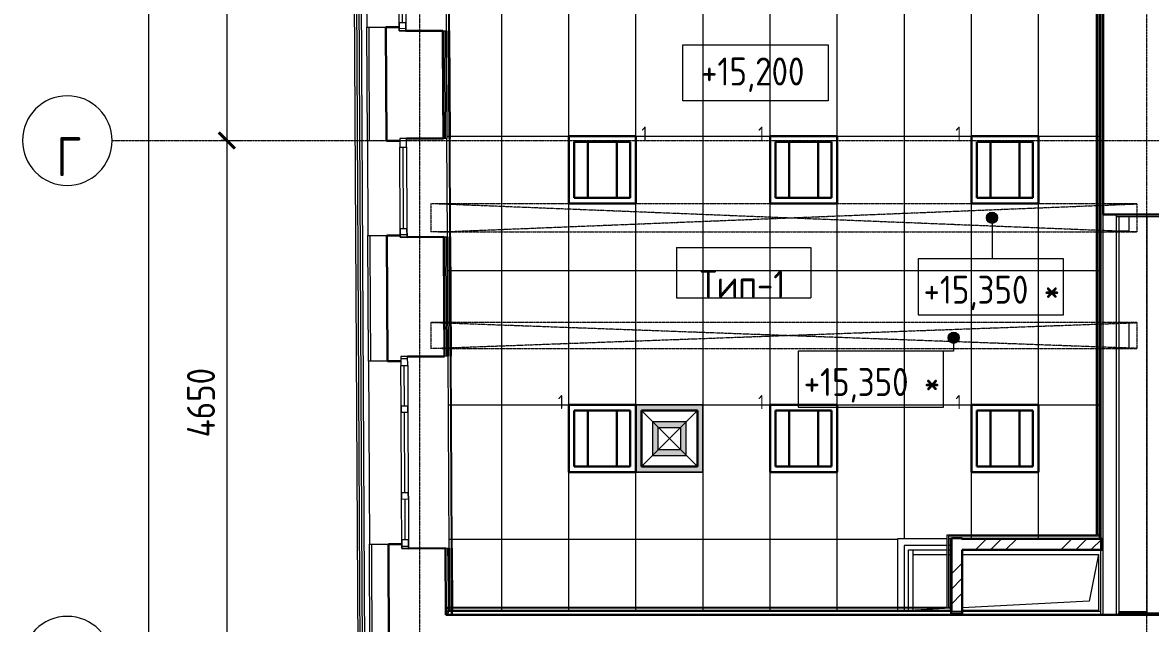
# Model space of a CAD drawing. Header units: millimetres. Extents: x -10051 to 73829, y -4843 to 44223.
# Drawn here: x -10051 to 32, y 8632 to 13999 of the extents above; entities that cross this region are included whole.
import ezdxf

# ---------------------------------------------------------------- set-up
doc = ezdxf.new("R2010")
doc.units = ezdxf.units.MM
for name, pattern in [('ADSK_Линия сетки', [25, 20, -2.5, 0, -2.5]), ('ADSK_Штрих_ш3 п1_5', [4.5, 3, -1.5]), ('ADSK_Штрихпунктирная 2 точки_ш15 п1_5 п1_5 п1_5', [19.5, 15, -1.5, 0, -1.5, 0, -1.5])]:
    doc.linetypes.add(name, pattern=pattern)
for name, color, linetype, lineweight in [('_ Окна', 7, 'Continuous', 9), ('Аннотация', 7, 'Continuous', 20), ('Каркас', 7, 'Continuous', 18), ('Марки', 7, 'Continuous', 20), ('Обобщенные модели', 7, 'Continuous', 18), ('Окна', 7, 'Continuous', 9), ('Оси', 7, 'Continuous', 9), ('Отметки', 7, 'Continuous', 9), ('Перекрытие', 7, 'Continuous', 18), ('Потолки', 7, 'Continuous', 9), ('Потолки штриховка', 7, 'Continuous', 9), ('Размеры', 7, 'Continuous', 9), ('Размеры-100', 7, 'Continuous', 9), ('Стены внутренние', 7, 'Continuous', 18), ('Стены наружные', 7, 'Continuous', 18), ('Стены несущие', 7, 'Continuous', 30), ('Стены отделка', 7, 'Continuous', 30), ('Стены перегородки', 7, 'Continuous', 30), ('Стены штриховка', 7, 'Continuous', 9), ('Узлы', 7, 'Continuous', 18)]:
    doc.layers.add(name, color=color, linetype=linetype, lineweight=lineweight)
doc.layers.add('Линии', color=7, linetype='Continuous', lineweight=9, true_color=0x00a600)
doc.styles.add('GOST Common', font='GOST_Common.ttf', dxfattribs={"width": 0.9, "height": 350})
doc.styles.add('GOST Common_2', font='GOST_Common.ttf', dxfattribs={"width": 0.9, "height": 250})
doc.styles.add('GOST Common_4', font='GOST_Common.ttf', dxfattribs={"width": 0.9, "height": 200})
doc.styles.add('GOST Common_B', font='', dxfattribs={"width": 0.9, "height": 250})
doc.styles.get('GOST Common_B').set_extended_font_data('GOST Common', bold=True)
doc.dimstyles.new('ADSK_Основной_2_5_мм_Оси', dxfattribs={"dimscale": 304.8, "dimtxt": 251.428749, "dimasz": 0.463911, "dimexe": 0.492126, "dimexo": 0.492126, "dimgap": 0.098425, "dimtad": 1, "dimrnd": 0.01, "dimdsep": 46, "dimtxsty": 'GOST Common_2', "dimblk1": 'OBLIQUE', "dimblk2": 'OBLIQUE', "dimsah": 1, "dimcen": 0.09, "dimdle": 0.492126, "dimazin": 2, "dimtfac": 1, "dimtdec": 4, "dimtix": 1, "dimtmove": 0, "dimatfit": 3, "dimfxl": 1, "dimtvp": 1, "dimtolj": 1, "dimtzin": 0, "dimlwd": 20, "dimlwe": 20, "dimarcsym": 2})
pattern_1 = [(45, (0, 0), (-381.66, 381.66), []), (45, (134.94, 0), (0, 763.322), []), (45, (-134.94, 0), (0, 763.322), [])]

# ---------------------------------------------------------------- blocks, each defined once
blk = doc.blocks.new('окно трехпол с фрамугой - 1675-2200_h___нов_ ок-23-2116733-План потолков 4-го этажа')
at = {"layer": '_ Окна', "lineweight": 18}
for p, q in [((-858, 75), (-858, 135)), ((-858, 135), (-778, 135)), ((-778, 135), (-778, 75)), ((-418, 75), (-418, 135)), ((-418, 135), (-358, 135)), ((-358, 135), (-358, 75)), ((357, 75), (357, 135)), ((357, 135), (417, 135)), ((417, 135), (417, 75)), ((777, 135), (777, 75)), ((857, 135), (777, 135)), ((857, 75), (857, 135)), ((-778, 75), (-858, 75)), ((-358, 75), (-418, 75)), ((417, 75), (357, 75)), ((777, 75), (857, 75))]:
    blk.add_line(p, q, dxfattribs=at)
at = {"layer": '_ Окна'}
for p, q in [((-838, 75), (-838, 135)), ((-778, 105), (-418, 105)), ((-358, 105), (357, 105)), ((417, 105), (777, 105)), ((837, 75), (837, 135))]:
    blk.add_line(p, q, dxfattribs=at)
at = {"layer": 'Окна'}
for p, q in [((-858, 135), (-858, 75)), ((-778, 135), (-858, 135)), ((-778, 135), (-418, 135)), ((-358, 135), (-418, 135)), ((-358, 135), (357, 135)), ((417, 135), (357, 135)), ((417, 135), (777, 135)), ((857, 135), (777, 135)), ((857, 75), (857, 135)), ((-858, 75), (-778, 75)), ((-418, 75), (-778, 75)), ((-418, 75), (-358, 75)), ((357, 75), (-358, 75)), ((357, 75), (417, 75)), ((777, 75), (417, 75)), ((777, 75), (857, 75))]:
    blk.add_line(p, q, dxfattribs=at)
blk = doc.blocks.new('окна_rehau_однопольное_фрамуга_сверху - 840х2230 _глухое_ _нов_ ок-21-2067517-План потолков 4-го этажа')
at = {"layer": '_ Окна', "lineweight": 18}
for p, q in [((-440, 75), (-440, 135)), ((-440, 135), (-364, 135)), ((-364, 135), (-364, 75)), ((364, 135), (364, 75)), ((440, 135), (364, 135)), ((440, 75), (440, 135)), ((-364, 75), (-440, 75)), ((364, 75), (440, 75))]:
    blk.add_line(p, q, dxfattribs=at)
at = {"layer": '_ Окна'}
for p, q in [((-420, 75), (-420, 135)), ((-364, 105), (364, 105)), ((420, 75), (420, 135))]:
    blk.add_line(p, q, dxfattribs=at)
at = {"layer": 'Окна'}
for p, q in [((-440, 135), (-440, 75)), ((-364, 135), (-440, 135)), ((-364, 135), (364, 135)), ((440, 135), (364, 135)), ((440, 75), (440, 135)), ((-440, 75), (-364, 75)), ((364, 75), (-364, 75)), ((364, 75), (440, 75))]:
    blk.add_line(p, q, dxfattribs=at)
blk = doc.blocks.new('окна_rehau_однопольное_фрамуга_сверху - 840х2230 _глухое_ _нов_ ок-21-2067503-План потолков 4-го этажа')
at = {"layer": '_ Окна', "lineweight": 18}
for p, q in [((-440, 75), (-440, 135)), ((-440, 135), (-364, 135)), ((-364, 135), (-364, 75)), ((364, 135), (364, 75)), ((440, 135), (364, 135)), ((440, 75), (440, 135)), ((-364, 75), (-440, 75)), ((364, 75), (440, 75))]:
    blk.add_line(p, q, dxfattribs=at)
at = {"layer": '_ Окна'}
for p, q in [((-420, 75), (-420, 135)), ((-364, 105), (364, 105)), ((420, 75), (420, 135))]:
    blk.add_line(p, q, dxfattribs=at)
at = {"layer": 'Окна'}
for p, q in [((-440, 135), (-440, 75)), ((-364, 135), (-440, 135)), ((-364, 135), (364, 135)), ((440, 135), (364, 135)), ((440, 75), (440, 135)), ((-440, 75), (-364, 75)), ((364, 75), (-364, 75)), ((364, 75), (440, 75))]:
    blk.add_line(p, q, dxfattribs=at)
blk = doc.blocks.new('GM_Отверстие прямоугольное _в плите_ - Отверстие-3336401-План потолков 4-го этажа')
at = {"layer": 'Обобщенные модели'}
for p, q in [((-838, -250), (-838, 250)), ((-838, 250), (378, 250)), ((-838, -250), (-838, 250)), ((-838, 250), (378, 250)), ((-755, 167), (378, 226)), ((484, 231), (799, 248)), ((-838, -250), (-755, 167)), ((378, -250), (-838, -250)), ((378, -250), (-838, -250)), ((502, -250), (484, -250)), ((502, -250), (484, -250)), ((818, -250), (512, -250)), ((818, -250), (512, -250))]:
    blk.add_line(p, q, dxfattribs=at)
blk = doc.blocks.new('Ось сетки - Круг_Ø8 мм-8258-План потолков 4-го этажа')
at = {"layer": 'Оси', "lineweight": 20}
for start, end in [(360, 180), (180, 360)]:
    blk.add_arc((0, 0), 4, start, end, dxfattribs=at)
blk = doc.blocks.new('DIMBLOCK2-План потолков 4-го этажа')
at = {"layer": 'Размеры-100', "lineweight": 40, "transparency": 16777216}
for p, q in [((-8225, 36545), (-8295, 36616)), ((-8225, 36545), (-8154, 36474)), ((-8225, 12945), (-8295, 13016)), ((-8225, 12945), (-8154, 12874))]:
    blk.add_line(p, q, dxfattribs=at)
at = {"layer": 'Размеры-100', "lineweight": 20, "transparency": 16777216}
for p, q in [((-8225, 36545), (-8275, 36545)), ((-8225, 36545), (-8225, 12945)), ((-8225, 36545), (-8075, 36545)), ((-8225, 12945), (-8275, 12945)), ((-8225, 12945), (-8075, 12945))]:
    blk.add_line(p, q, dxfattribs=at)
at = {"layer": 'Размеры-100', "color": 0, "lineweight": 20, "transparency": 16777216, "insert": (-8581, 24351), "char_height": 250, "width": 946.05, "attachment_point": 1, "rotation": 90, "line_spacing_factor": 1.022761, "style": 'GOST Common_2'}
blk.add_mtext('23600', dxfattribs=at)
blk = doc.blocks.new('_Oblique')
at = {"color": 0, "linetype": 'ByBlock', "lineweight": -2}
blk.add_line((-0.5, -0.5), (0.5, 0.5), dxfattribs=at)
blk = doc.blocks.new('DIMBLOCK3-План потолков 4-го этажа')
at = {"layer": 'Размеры-100', "lineweight": 40, "transparency": 16777216}
for p, q in [((-8225, 12945), (-8295, 13016)), ((-8225, 12945), (-8154, 12874)), ((-8225, 8295), (-8295, 8366)), ((-8225, 8295), (-8154, 8224))]:
    blk.add_line(p, q, dxfattribs=at)
at = {"layer": 'Размеры-100', "lineweight": 20, "transparency": 16777216}
for p, q in [((-8225, 12945), (-8275, 12945)), ((-8225, 12945), (-8225, 8295)), ((-8225, 12945), (-8075, 12945)), ((-8225, 8295), (-8275, 8295)), ((-8225, 8295), (-8075, 8295))]:
    blk.add_line(p, q, dxfattribs=at)
at = {"layer": 'Размеры-100', "color": 0, "lineweight": 20, "transparency": 16777216, "insert": (-8581, 10294), "char_height": 250, "width": 782.41, "attachment_point": 1, "rotation": 90, "line_spacing_factor": 1.022761, "style": 'GOST Common_2'}
blk.add_mtext('4650', dxfattribs=at)
blk = doc.blocks.new('DIMBLOCK6-План потолков 4-го этажа')
at = {"layer": 'Размеры-100', "lineweight": 20, "transparency": 16777216}
for p, q in [((-8925, 43195), (-8925, -155)), ((-8925, 43045), (-8975, 43045)), ((-8925, 43045), (-8775, 43045)), ((-8925, -5), (-8975, -5)), ((-8925, -5), (-8775, -5))]:
    blk.add_line(p, q, dxfattribs=at)
at = {"layer": 'Размеры-100', "lineweight": 40, "transparency": 16777216}
for p, q in [((-8925, 43045), (-8995, 43116)), ((-8925, 43045), (-8854, 42974)), ((-8925, -5), (-8995, 66)), ((-8925, -5), (-8854, -76))]:
    blk.add_line(p, q, dxfattribs=at)
at = {"layer": 'Размеры-100', "color": 0, "lineweight": 20, "transparency": 16777216, "insert": (-9281, 21115), "char_height": 250, "width": 971.62, "attachment_point": 1, "rotation": 90, "line_spacing_factor": 1.022761, "style": 'GOST Common_2'}
blk.add_mtext('43050', dxfattribs=at)
blk = doc.blocks.new('Высотные отметки - Рамка-12095-План потолков 4-го этажа')
at = {"layer": 'Аннотация'}
for p, q in [((-6.5, 0), (-6.5, 5)), ((-6.5, 5), (6.5, 5)), ((6.5, 5), (6.5, 0)), ((6.5, 0), (-6.5, 0))]:
    blk.add_line(p, q, dxfattribs=at)
blk = doc.blocks.new('ADSK_Марка_Потолок - ADSK_Марка и Смещение от уровня-155896-План потолков 4-го этажа')
at = {"layer": 'Марки'}
for p, q in [((-6, 4.5), (-6, 0)), ((-6, 4.5), (6, 4.5)), ((6, 4.5), (6, 0)), ((-6, 0), (6, 0))]:
    blk.add_line(p, q, dxfattribs=at)

msp = doc.modelspace()

# ---------------------------------------------------------------- hatches: boundary and pattern name
at = {"layer": 'Отметки'}
h = msp.add_hatch(color=256, dxfattribs=at)
edge = h.paths.add_edge_path()
edge.add_arc((-1384.379, 12255.651), 50, 0, 360)
h = msp.add_hatch(color=256, dxfattribs=at)
edge = h.paths.add_edge_path()
edge.add_arc((-1727.253, 11183.568), 50, 0, 360)
at = {"layer": 'Потолки штриховка', "lineweight": 18}
h = msp.add_hatch(dxfattribs=at)
h.set_pattern_fill('FP_15', color=256, style=0, pattern_type=2)
h.set_pattern_definition([(270, (-3368.5, 12983.14), (-600, -4e-14), []), (180, (-3368.5, 12983.1), (1e-13, 1200), [])])
h.paths.add_polyline_path([(-6235.011, 8750.59), (-6217.01, 8750.59), (-6217.103, 8768.59), (-6235.103, 8768.59), (-6235.073, 8762.654)])
h.paths.add_polyline_path([(-6207.01, 8750.59), (-2230, 8750.59), (-2230, 8768.59), (-6207.103, 8768.59), (-6207.072, 8762.654)])
h.paths.add_polyline_path([(-6234.949, 8778.59), (-6217.154, 8778.59), (-6257.209, 16583.396), (-6247.209, 16583.448), (-6206.949, 8778.59), (-2230, 8778.59), (-2230, 9388.549), (-1784, 9388.549), (-1784, 9422.549), (-450, 9422.549), (-450, 16588.14), (-6285, 16588.14), (-6285, 16598.14), (-450, 16598.14), (-450, 16616.14), (-6285, 16616.14), (-6285, 16628.14), (-6287.439, 16628.14), (-6287.066, 16583.243), (-6275.209, 16583.304), (-6235.154, 8778.59)])
h.paths.add_polyline_path([(-1756, 9388.549), (-1756, 9392.549), (-1754, 9392.549), (-1754, 9394.549), (-422, 9394.549), (-422, 9412.549), (-1774, 9412.549), (-1774, 9388.549)])
h.paths.add_polyline_path([(-420, 9392.549), (-420, 9394.549), (-422, 9394.549), (-420.714, 9393.263)])
h.paths.add_polyline_path([(-440, 9422.549), (-422, 9422.76), (-422, 16588.14), (-440, 16588.14), (-440, 9422.624)])
h.paths.add_polyline_path([(-440, 16598.14), (-422, 16598.14), (-422, 16616.14), (-440, 16616.14)])
h.paths.add_polyline_path([(-420, 16616.14), (-420.714, 16617.425), (-422, 16616.14)])
at = {"layer": 'Стены внутренние', "lineweight": 9}
h = msp.add_hatch(dxfattribs=at)
h.set_pattern_fill('FP_1', color=256, style=0, pattern_type=2)
h.set_pattern_definition(pattern_1)
h.paths.add_polyline_path([(-1688.259, 8738.59), (-1650, 8738.59), (-1650, 9394.549), (-1744, 9394.549), (-1744, 9382.549), (-1750, 9382.549), (-1750, 8778.59), (-1744, 8775.075), (-1744, 8750.59), (-1750, 8750.59), (-1750, 8744.59), (-1744, 8738.59)])
h = msp.add_hatch(dxfattribs=at)
h.set_pattern_fill('FP_1', color=256, style=0, pattern_type=2)
h.set_pattern_definition(pattern_1)
h.paths.add_polyline_path([(-1650, 9288.549), (-400, 9288.549), (-400, 9388.549), (-1650, 9382.549)])
at = {"layer": 'Узлы', "true_color": 0x939393}
h = msp.add_hatch(color=252, dxfattribs=at)
h.paths.add_polyline_path([(-4518.523, 9983.14), (-3968.523, 9983.14), (-3968.523, 10583.14), (-4568.523, 10583.14), (-4568.523, 9983.14)])
h.paths.add_polyline_path([(-4336.983, 10033.14), (-4518.523, 10033.14), (-4518.523, 10533.14), (-4018.523, 10533.14), (-4018.523, 10033.14)])
h.paths.add_polyline_path([(-4418.523, 10133.14), (-4118.523, 10133.14), (-4118.523, 10433.14), (-4418.523, 10433.14), (-4418.523, 10183.14)])
h.paths.add_polyline_path([(-4368.523, 10183.14), (-4368.523, 10383.14), (-4168.523, 10383.14), (-4168.523, 10183.14), (-4336.983, 10183.14)])

# ---------------------------------------------------------------- linework, layer by layer
at = {"layer": 'Каркас', "color": 8, "linetype": 'ADSK_Штрих_ш3 п1_5', "lineweight": 9, "true_color": 0x808080}
for p, q in [((-159.02, 12138.783), (-159.02, 12263.783)), ((-250, 12138.783), (-159.02, 12138.783)), ((-250, 11318.783), (-159.02, 11318.783)), ((-159.02, 11088.783), (-159.02, 11318.783)), ((-250, 11088.783), (-159.02, 11088.783))]:
    msp.add_line(p, q, dxfattribs=at)
at = {"layer": 'Линии', "color": 5, "lineweight": 30, "true_color": 0x0000ff}
for p, q in [((-5168.523, 12983.14), (-4568.523, 12983.14)), ((-5168.523, 12383.14), (-5168.523, 12983.14)), ((-4618.523, 12933.14), (-5118.523, 12933.14)), ((-5118.523, 12933.14), (-5118.523, 12433.14)), ((-4998.523, 12933.14), (-4998.523, 12433.14)), ((-4738.523, 12933.14), (-4738.523, 12433.14)), ((-4618.523, 12433.14), (-4618.523, 12933.14)), ((-4568.523, 12983.14), (-4568.523, 12383.14)), ((-3368.523, 12983.14), (-2768.523, 12983.14)), ((-3368.523, 12383.14), (-3368.523, 12983.14)), ((-2818.523, 12933.14), (-3318.523, 12933.14)), ((-3318.523, 12933.14), (-3318.523, 12433.14)), ((-3198.523, 12933.14), (-3198.523, 12433.14)), ((-2938.523, 12933.14), (-2938.523, 12433.14)), ((-2818.523, 12433.14), (-2818.523, 12933.14)), ((-2768.523, 12983.14), (-2768.523, 12383.14)), ((-1568.523, 12983.14), (-968.523, 12983.14)), ((-1568.523, 12383.14), (-1568.523, 12983.14)), ((-1018.523, 12933.14), (-1518.523, 12933.14)), ((-1518.523, 12933.14), (-1518.523, 12433.14)), ((-1398.523, 12933.14), (-1398.523, 12433.14)), ((-1138.523, 12933.14), (-1138.523, 12433.14)), ((-1018.523, 12433.14), (-1018.523, 12933.14)), ((-968.523, 12983.14), (-968.523, 12383.14)), ((-5118.523, 12433.14), (-4618.523, 12433.14)), ((-3318.523, 12433.14), (-2818.523, 12433.14)), ((-1518.523, 12433.14), (-1018.523, 12433.14)), ((-4568.523, 12383.14), (-5168.523, 12383.14)), ((-2768.523, 12383.14), (-3368.523, 12383.14)), ((-968.523, 12383.14), (-1568.523, 12383.14)), ((-5168.523, 10583.14), (-4568.523, 10583.14)), ((-5168.523, 9983.14), (-5168.523, 10583.14)), ((-4618.523, 10533.14), (-5118.523, 10533.14)), ((-5118.523, 10533.14), (-5118.523, 10033.14)), ((-4998.523, 10533.14), (-4998.523, 10033.14)), ((-4738.523, 10533.14), (-4738.523, 10033.14)), ((-4618.523, 10033.14), (-4618.523, 10533.14)), ((-4568.523, 10583.14), (-4568.523, 9983.14)), ((-4018.523, 10533.14), (-4518.523, 10533.14)), ((-4518.523, 10533.14), (-4518.523, 10033.14)), ((-4018.523, 10033.14), (-4018.523, 10533.14)), ((-1568.523, 10583.14), (-968.523, 10583.14)), ((-1568.523, 9983.14), (-1568.523, 10583.14)), ((-1018.523, 10533.14), (-1518.523, 10533.14)), ((-1518.523, 10533.14), (-1518.523, 10033.14)), ((-1398.523, 10533.14), (-1398.523, 10033.14)), ((-1138.523, 10533.14), (-1138.523, 10033.14)), ((-1018.523, 10033.14), (-1018.523, 10533.14)), ((-968.523, 10583.14), (-968.523, 9983.14)), ((-4568.523, 9983.14), (-5168.523, 9983.14)), ((-5118.523, 10033.14), (-4618.523, 10033.14)), ((-4518.523, 10033.14), (-4018.523, 10033.14)), ((-968.523, 9983.14), (-1568.523, 9983.14)), ((-1518.523, 10033.14), (-1018.523, 10033.14))]:
    msp.add_line(p, q, dxfattribs=at)
at = {"layer": 'Линии', "color": 7, "linetype": 'ADSK_Штрихпунктирная 2 точки_ш15 п1_5 п1_5 п1_5'}
for p, q in [((-90.013, 12378.783), (-6400.435, 12378.783)), ((-6400.435, 12378.783), (-6400.435, 12128.783)), ((-6337.788, 12128.783), (-108.581, 12378.783)), ((-90.013, 12128.783), (-6337.788, 12378.783)), ((-278.107, 12378.783), (-90.013, 12378.783)), ((-90.013, 12378.783), (-90.013, 12128.783)), ((-6208.423, 12128.783), (-6400.435, 12128.783)), ((-6337.788, 12128.783), (-90.013, 12128.783)), ((-90.013, 11318.783), (-6400.435, 11318.783)), ((-6400.435, 11318.783), (-6400.435, 11088.783)), ((-90.013, 11088.783), (-6400.435, 11318.783)), ((-6400.435, 11088.783), (-90.013, 11318.783)), ((-90.013, 11318.783), (-90.013, 11088.783)), ((-6299.58, 11088.783), (-90.013, 11088.783))]:
    msp.add_line(p, q, dxfattribs=at)
at = {"layer": 'Линии', "color": 7, "lineweight": 18}
for p, q in [((-4568.523, 10583.14), (-3968.523, 10583.14)), ((-4568.523, 9983.14), (-4568.523, 10583.14)), ((-4518.523, 10533.14), (-4018.523, 10033.14)), ((-4018.523, 10533.14), (-4518.523, 10033.14)), ((-3968.523, 10583.14), (-3968.523, 9983.14)), ((-3968.523, 9983.14), (-4568.523, 9983.14))]:
    msp.add_line(p, q, dxfattribs=at)
at = {"layer": 'Линии', "color": 7}
for p, q in [((-3968.523, 10583.14), (-4568.523, 10583.14)), ((-4568.523, 10583.14), (-4568.523, 9983.14)), ((-4518.523, 10033.14), (-4518.523, 10533.14)), ((-4518.523, 10533.14), (-4018.523, 10533.14)), ((-4018.523, 10533.14), (-4018.523, 10033.14)), ((-3968.523, 9983.14), (-3968.523, 10583.14)), ((-4418.523, 10433.14), (-4418.523, 10133.14)), ((-4118.523, 10433.14), (-4418.523, 10433.14)), ((-4118.523, 10133.14), (-4118.523, 10433.14)), ((-4368.523, 10383.14), (-4168.523, 10383.14)), ((-4368.523, 10183.14), (-4368.523, 10383.14)), ((-4168.523, 10383.14), (-4168.523, 10183.14)), ((-4418.523, 10133.14), (-4118.523, 10133.14)), ((-4168.523, 10183.14), (-4368.523, 10183.14)), ((-4568.523, 9983.14), (-3968.523, 9983.14)), ((-4018.523, 10033.14), (-4518.523, 10033.14))]:
    msp.add_line(p, q, dxfattribs=at)
at = {"layer": 'Линии', "color": 1, "lineweight": 30, "true_color": 0xff0000}
for p, q in [((-3368.523, 10583.14), (-2768.523, 10583.14)), ((-3368.523, 9983.14), (-3368.523, 10583.14)), ((-2818.523, 10533.14), (-3318.523, 10533.14)), ((-3318.523, 10533.14), (-3318.523, 10033.14)), ((-3198.523, 10533.14), (-3198.523, 10033.14)), ((-2938.523, 10533.14), (-2938.523, 10033.14)), ((-2818.523, 10033.14), (-2818.523, 10533.14)), ((-2768.523, 10583.14), (-2768.523, 9983.14)), ((-2768.523, 9983.14), (-3368.523, 9983.14)), ((-3318.523, 10033.14), (-2818.523, 10033.14))]:
    msp.add_line(p, q, dxfattribs=at)
at = {"layer": 'Оси', "linetype": 'ADSK_Линия сетки'}
for p, q in [((-0.435, -3698.875), (-0.435, 44222.998)), ((-6500.435, -3698.875), (-6500.435, 44110.064)), ((-9251.096, 12945), (56004.853, 12945))]:
    msp.add_line(p, q, dxfattribs=at)
at = {"layer": 'Отметки', "lineweight": 20}
for p, q in [((-1384.379, 12255.651), (-1384.379, 11887.459)), ((-1384.379, 11887.459), (-1395.537, 11887.459)), ((-1727.253, 11183.568), (-1727.253, 11062.924)), ((-1727.253, 11062.924), (-2466.532, 11062.924))]:
    msp.add_line(p, q, dxfattribs=at)
at = {"layer": 'Отметки'}
for centre in [(-1384.379, 12255.651), (-1727.253, 11183.568)]:
    msp.add_circle(centre, 50, dxfattribs=at)
at = {"layer": 'Перекрытие'}
for p, q in [((-0.435, 12263.783), (-0.435, 8727.167)), ((-0.435, 8736.263), (-250, 8736.263))]:
    msp.add_line(p, q, dxfattribs=at)
at = {"layer": 'Потолки'}
for p, q in [((-1784, 9388.549), (-2230, 9388.549)), ((-2230, 9388.549), (-2230, 8778.59)), ((-1756, 9388.549), (-1774, 9388.549)), ((-2230, 8768.59), (-2230, 8750.379))]:
    msp.add_line(p, q, dxfattribs=at)
at = {"layer": 'Стены внутренние'}
for p, q in [((-6248.092, 14806.804), (-6243.575, 13926.816)), ((-6233.576, 13926.867), (-6238.092, 14806.855)), ((-6238.637, 12964.66), (-6234.121, 12084.672)), ((-6224.121, 12084.723), (-6228.638, 12964.711)), ((-6228.647, 11018.059), (-6219.846, 9303.082)), ((-6209.846, 9303.133), (-6218.647, 11018.111)), ((-2170, 9328.549), (-2170, 8778.59)), ((-1784, 9328.549), (-2170, 9328.549)), ((-2130, 8778.59), (-2130, 9288.549)), ((-2130, 9288.549), (-1784, 9288.549)), ((-2090, 8778.59), (-2090, 9288.549)), ((-1756, 9328.549), (-1774, 9328.549)), ((-1774, 9288.549), (-1756, 9288.549)), ((-2170, 8768.59), (-2170, 8750.406)), ((-2130, 8750.423), (-2130, 8768.59)), ((-2090, 8750.441), (-2090, 8768.59))]:
    msp.add_line(p, q, dxfattribs=at)
at = {"layer": 'Стены наружные'}
for p, q in [((-7056.879, 20414.03), (-6993.186, 8003.462)), ((-7116.44, 20328.592), (-7052.801, 7928.539)), ((-7096.44, 20328.623), (-7032.904, 7948.539)), ((-7076.44, 20328.654), (-7013.007, 7968.539)), ((-6977.928, 14773.058), (-6973.745, 13958.069)), ((-6261.575, 13926.723), (-6266.091, 14806.712)), ((-6968.525, 12940.914), (-6964.189, 12095.925)), ((-6252.121, 12084.579), (-6256.637, 12964.568)), ((-6237.846, 9302.99), (-6246.647, 11017.967)), ((-6958.432, 10974.314), (-6950.041, 9339.335))]:
    msp.add_line(p, q, dxfattribs=at)
at = {"layer": 'Стены несущие'}
for p, q in [((-390, 12283.783), (-390, 14495.002)), ((-6803.748, 13958.941), (-6683.749, 13959.557)), ((-6803.748, 13958.941), (-6798.527, 12941.786)), ((-6623.57, 13924.866), (-6293.575, 13926.559)), ((-6293.575, 13926.559), (-6288.637, 12964.404)), ((-6288.637, 12964.404), (-6292.901, 13795.333)), ((-6678.529, 12942.402), (-6798.527, 12941.786)), ((-6288.637, 12964.404), (-6618.632, 12962.71)), ((120, 12283.783), (-390, 12283.783)), ((-6794.191, 12096.798), (-6674.192, 12097.413)), ((-6794.191, 12096.798), (-6788.435, 10975.186)), ((-6614.116, 12082.722), (-6284.121, 12084.415)), ((-6284.121, 12084.415), (-6278.647, 11017.803)), ((-6278.647, 11017.803), (-6283.561, 11975.357)), ((-6278.647, 11017.803), (-6608.642, 11016.109)), ((-6668.436, 10975.802), (-6788.435, 10975.186)), ((-1750, 8720), (-1750, 9382.549)), ((-1750, 9382.549), (-1744, 9382.549)), ((-1744, 9394.549), (-1650, 9394.549)), ((-1650, 9382.549), (-1650, 9394.549)), ((-1650, 9388.549), (-400, 9388.549)), ((-400, 9388.549), (-400, 9288.549)), ((-6780.044, 9340.208), (-6660.045, 9340.823)), ((-6780.044, 9340.208), (-6774.185, 8198.59)), ((-6599.841, 9301.132), (-6269.845, 9302.825)), ((-6269.845, 9302.825), (-6266.795, 8708.59)), ((-400, 9288.549), (-1650, 9288.549)), ((-1650, 9288.549), (-1650, 8720)), ((-6267.155, 8778.59), (-6269.499, 9235.393)), ((-6266.865, 8722.16), (-6267.103, 8768.59)), ((-6266.795, 8708.59), (130.495, 8708.59)), ((-1650, 8720), (-1750, 8720))]:
    msp.add_line(p, q, dxfattribs=at)
at = {"layer": 'Стены отделка', "lineweight": 9}
for p, q in [((-450, 9422.549), (-450, 14495.002)), ((-440, 14495.002), (-440, 9422.549)), ((-422, 9422.549), (-422, 14495.002)), ((-6973.745, 13958.069), (-6803.748, 13958.941)), ((-6968.525, 12940.914), (-6973.745, 13958.069)), ((-6953.072, 13826.945), (-6953.746, 13958.172)), ((-6293.575, 13926.559), (-6261.575, 13926.723)), ((-6292.901, 13795.333), (-6293.575, 13926.559)), ((-6272.902, 13795.435), (-6273.575, 13926.662)), ((-6261.575, 13926.723), (-6256.637, 12964.568)), ((-6243.575, 13926.816), (-6233.576, 13926.867)), ((-6238.637, 12964.66), (-6243.575, 13926.816)), ((-6233.576, 13926.867), (-6228.638, 12964.711)), ((-6798.527, 12941.786), (-6968.525, 12940.914)), ((-6256.637, 12964.568), (-6288.637, 12964.404)), ((-6228.638, 12964.711), (-6238.637, 12964.66)), ((149.565, 12263.783), (-270, 12263.783)), ((-250, 12263.783), (-250, 8708.099)), ((-6964.189, 12095.925), (-6794.191, 12096.798)), ((-6958.432, 10974.314), (-6964.189, 12095.925)), ((-6943.629, 11986.969), (-6944.189, 12096.028)), ((-6284.121, 12084.415), (-6252.121, 12084.579)), ((-6283.561, 11975.357), (-6284.121, 12084.415)), ((-6263.561, 11975.459), (-6264.121, 12084.518)), ((-6252.121, 12084.579), (-6246.647, 11017.967)), ((-6234.121, 12084.672), (-6224.121, 12084.723)), ((-6228.647, 11018.059), (-6234.121, 12084.672)), ((-6224.121, 12084.723), (-6218.647, 11018.111)), ((-6246.647, 11017.967), (-6278.647, 11017.803)), ((-6218.647, 11018.111), (-6228.647, 11018.059)), ((-6788.435, 10975.186), (-6958.432, 10974.314)), ((-1784, 8778.59), (-1784, 9422.549)), ((-1784, 9422.549), (-450, 9422.549)), ((-1774, 9412.549), (-1774, 8778.59)), ((-422, 9412.549), (-1774, 9412.549)), ((-1756, 8750.59), (-1756, 9392.549)), ((-1754, 9394.549), (-1744, 9394.549)), ((-1744, 9382.549), (-1744, 8738.59)), ((-1650, 9394.549), (-422, 9394.549)), ((-410, 9382.549), (-1650, 9382.549)), ((-440, 9422.549), (-422, 9422.549)), ((-422, 9394.549), (-422, 9412.549)), ((-410, 8708.099), (-410, 9392.549)), ((-6950.041, 9339.335), (-6780.044, 9340.208)), ((-6943.315, 8028.59), (-6950.041, 9339.335)), ((-6929.696, 9272.005), (-6930.042, 9339.438)), ((-6269.845, 9302.825), (-6237.846, 9302.99)), ((-6269.499, 9235.393), (-6269.845, 9302.825)), ((-6249.499, 9235.495), (-6249.845, 9302.928)), ((-6237.846, 9302.99), (-6234.949, 8738.59)), ((-6219.846, 9303.082), (-6209.846, 9303.133)), ((-6216.949, 8738.59), (-6219.846, 9303.082)), ((-6209.846, 9303.133), (-6206.949, 8738.59)), ((-6247.154, 8778.59), (-1784, 8778.59)), ((-1774, 8778.59), (-1750, 8778.59)), ((-6246.865, 8722.262), (-6266.865, 8722.16)), ((-6266.795, 8708.59), (-6266.795, 8738.59)), ((-410, 8738.59), (-6266.795, 8738.59)), ((-410, 8708.59), (-6266.795, 8708.59)), ((-1750, 8768.59), (-6247.103, 8768.59)), ((-6247.011, 8750.59), (-1756, 8750.59)), ((-6246.949, 8738.59), (-6246.865, 8722.262)), ((-390, 8708.099), (-410, 8708.099)), ((-250, 8708.099), (-270, 8708.099)), ((-249.999, 8707.764), (-249.952, 8727.764)), ((130.503, 8706.854), (-249.999, 8707.764)), ((-249.952, 8727.764), (150.408, 8726.806))]:
    msp.add_line(p, q, dxfattribs=at)
at = {"layer": 'Стены перегородки', "lineweight": 18}
for p, q in [((-390, 8708.099), (-390, 12283.783)), ((-270, 8708.099), (-270, 12283.783)), ((-270, 8708.099), (-390, 8708.099))]:
    msp.add_line(p, q, dxfattribs=at)
at = {"layer": 'Стены штриховка'}
for p, q in [((-420, 9422.549), (-420, 14495.002)), ((-410, 14495.002), (-410, 9392.549)), ((-6263.575, 13926.713), (-6258.637, 12964.557)), ((-6948.525, 12941.017), (-6953.072, 13826.945)), ((-6268.637, 12964.506), (-6272.902, 13795.435)), ((-6254.121, 12084.569), (-6248.647, 11017.957)), ((-6938.433, 10974.416), (-6943.629, 11986.969)), ((-6258.647, 11017.905), (-6263.561, 11975.459)), ((-1756, 9392.549), (-1756, 9394.549)), ((-1756, 9394.549), (-1754, 9394.549)), ((-1744, 9392.549), (-1756, 9392.549)), ((-1754, 8748.59), (-1754, 9394.549)), ((-1650, 9392.549), (-420, 9392.549)), ((-410, 9422.549), (-422, 9422.549)), ((-410, 9412.549), (-422, 9412.549)), ((-420, 9392.549), (-420, 9412.549)), ((-6239.846, 9302.979), (-6236.949, 8738.59)), ((-6924.187, 8198.59), (-6929.696, 9272.005)), ((-6249.499, 9235.495), (-6247.154, 8778.59)), ((-6267.155, 8778.59), (-6247.154, 8778.59)), ((-6246.949, 8738.59), (-6247.154, 8778.59)), ((-6267.103, 8768.59), (-6247.103, 8768.59)), ((-6247, 8748.59), (-1754, 8748.59)), ((-6216.795, 8708.59), (-6216.949, 8738.59)), ((-6206.795, 8708.59), (-6206.949, 8738.59))]:
    msp.add_line(p, q, dxfattribs=at)

# ---------------------------------------------------------------- block references
at = {"layer": 'Марки', "xscale": 99.99999999999993, "yscale": 99.99999999999993, "zscale": 99.99999999999993}
msp.add_blockref('ADSK_Марка_Потолок - ADSK_Марка и Смещение от уровня-155896-План потолков 4-го этажа', (-3603.845, 11540.46), dxfattribs=at)
at = {"layer": 'Обобщенные модели', "rotation": 180}
msp.add_blockref('GM_Отверстие прямоугольное _в плите_ - Отверстие-3336401-План потолков 4-го этажа', (-1271.556, 8998.549), dxfattribs=at)
at = {"layer": 'Окна', "rotation": 90.29404624676285}
for name, p in [('окна_rehau_однопольное_фрамуга_сверху - 840х2230 _глухое_ _нов_ ок-21-2067503-План потолков 4-го этажа', (-6550.829, 14365.245)), ('окна_rehau_однопольное_фрамуга_сверху - 840х2230 _глухое_ _нов_ ок-21-2067517-План потолков 4-го этажа', (-6541.375, 12523.101)), ('окно трехпол с фрамугой - 1675-2200_h___нов_ ок-23-2116733-План потолков 4-го этажа', (-6529.243, 10159.005))]:
    msp.add_blockref(name, p, dxfattribs=at)
at = {"layer": 'Оси', "lineweight": 20, "xscale": 99.99999999999993, "yscale": 99.99999999999993, "zscale": 99.99999999999993, "rotation": 269.9999999999994}
for p in [(-9651.096, 12945), (-9651.096, 8295)]:
    msp.add_blockref('Ось сетки - Круг_Ø8 мм-8258-План потолков 4-го этажа', p, dxfattribs=at)
at = {"layer": 'Отметки', "lineweight": 20, "xscale": 99.99999999999993, "yscale": 99.99999999999993, "zscale": 99.99999999999993}
msp.add_blockref('Высотные отметки - Рамка-12095-План потолков 4-го этажа', (-3499.5, 13300.793), dxfattribs=at)
at = {"layer": 'Отметки', "lineweight": 20, "extrusion": (0, 0, -1), "xscale": 99.99999999999993, "yscale": 99.99999999999993, "zscale": 99.99999999999993, "rotation": 180}
for p in [(1395.537, 11887.459), (2466.532, 11062.924)]:
    msp.add_blockref('Высотные отметки - Рамка-12095-План потолков 4-го этажа', p, dxfattribs=at)

# ---------------------------------------------------------------- texts
at = {"layer": 'Аннотация', "lineweight": 9, "char_height": 125, "width": 175.5, "attachment_point": 5, "line_spacing_factor": 1.022766, "style": 'GOST Common_4'}
for insert in [(-4491.967, 13007.645), (-3448.108, 13007.645), (-1684.117, 13007.645), (-5238.244, 10609.479), (-3448.108, 10609.479), (-1684.117, 10609.479)]:
    msp.add_mtext('\\pt180,360,540,720,900,1080,1260,1440,1620,1800,1980,2160,2340,2520,2700,2880,3060,3240,3420,3600,3780,3960,4140,4320,4500,4680,4860,5040,5220,5400,5580,5760;1 ', dxfattribs=dict(at, insert=insert))
at = {"layer": 'Марки', "lineweight": 9, "insert": (-3614.476, 11662.616), "char_height": 250, "width": 792, "attachment_point": 5, "line_spacing_factor": 1.022766, "style": 'GOST Common_B'}
msp.add_mtext('\\pt1143,2286,3429,4572,5715,6858,8001,9144,10287,11430,12573,13716,14859,16002,17145,18288,19431,20574,21717,22860,24003,25146,26289,27432,28575,29718,30861,32004,33147,34290,35433,36576;Тип-1', dxfattribs=at)
at = {"layer": 'Оси', "insert": (-9636.619, 12802.149), "char_height": 350, "width": 232.2, "attachment_point": 5, "line_spacing_factor": 1.022766, "style": 'GOST Common'}
msp.add_mtext('\\pt89.999,180.0015,270.0005,359.9995,449.9985,540.001,630,719.999,810.0015,900.0005,989.9995,1079.9985,1170.001,1260,1349.999,1440.0015,1530.0005,1619.9995,1709.9985,1800.001,1890,1979.999,2070.0015,2160.0005,2249.9995,2339.9985,2430.001,2520,2609.999,2700.0015,2790.0005,2879.9995;Г', dxfattribs=at)
at = {"layer": 'Отметки', "lineweight": 20, "char_height": 250, "attachment_point": 1, "line_spacing_factor": 1.022761, "style": 'GOST Common_2'}
for s, insert, width in [('+15,200', (-3984.747, 13687.353), 1164.59094), ('+15,350 *', (-1996.437, 11738.016), 1442.16184), ('+15,350 *', (-3067.433, 10913.481), 1442.16184)]:
    msp.add_mtext(s, dxfattribs=dict(at, insert=insert, width=width))

# ---------------------------------------------------------------- dimensions: what is measured, and where the dimension line sits
at = {"layer": 'Размеры', "lineweight": 20}
for base, p1, p2, override, picture, middle in [((-8924.678, -5), (-8824.693, 43045), (-8824.693, -5), {"dimpost": '<>', "dimfxl": 43050}, 'DIMBLOCK6-План потолков 4-го этажа', (-9079.678, 21520)), ((-8224.678, 12945), (-8124.693, 36545), (-8124.693, 12945), {"dimpost": '<>', "dimfxl": 23600}, 'DIMBLOCK2-План потолков 4-го этажа', (-8379.678, 24745)), ((-8224.678, 8295), (-8124.693, 12945), (-8124.693, 8295), {"dimpost": '<>', "dimfxl": 4650}, 'DIMBLOCK3-План потолков 4-го этажа', (-8379.678, 10620))]:
    dim = msp.add_linear_dim(base=base, p1=p1, p2=p2, angle=90, dimstyle='ADSK_Основной_2_5_мм_Оси', override=override, dxfattribs=at)
    dim.commit()
    dim.dimension.update_dxf_attribs({"geometry": picture, "text_midpoint": middle})

doc.saveas('drawing.dxf')
